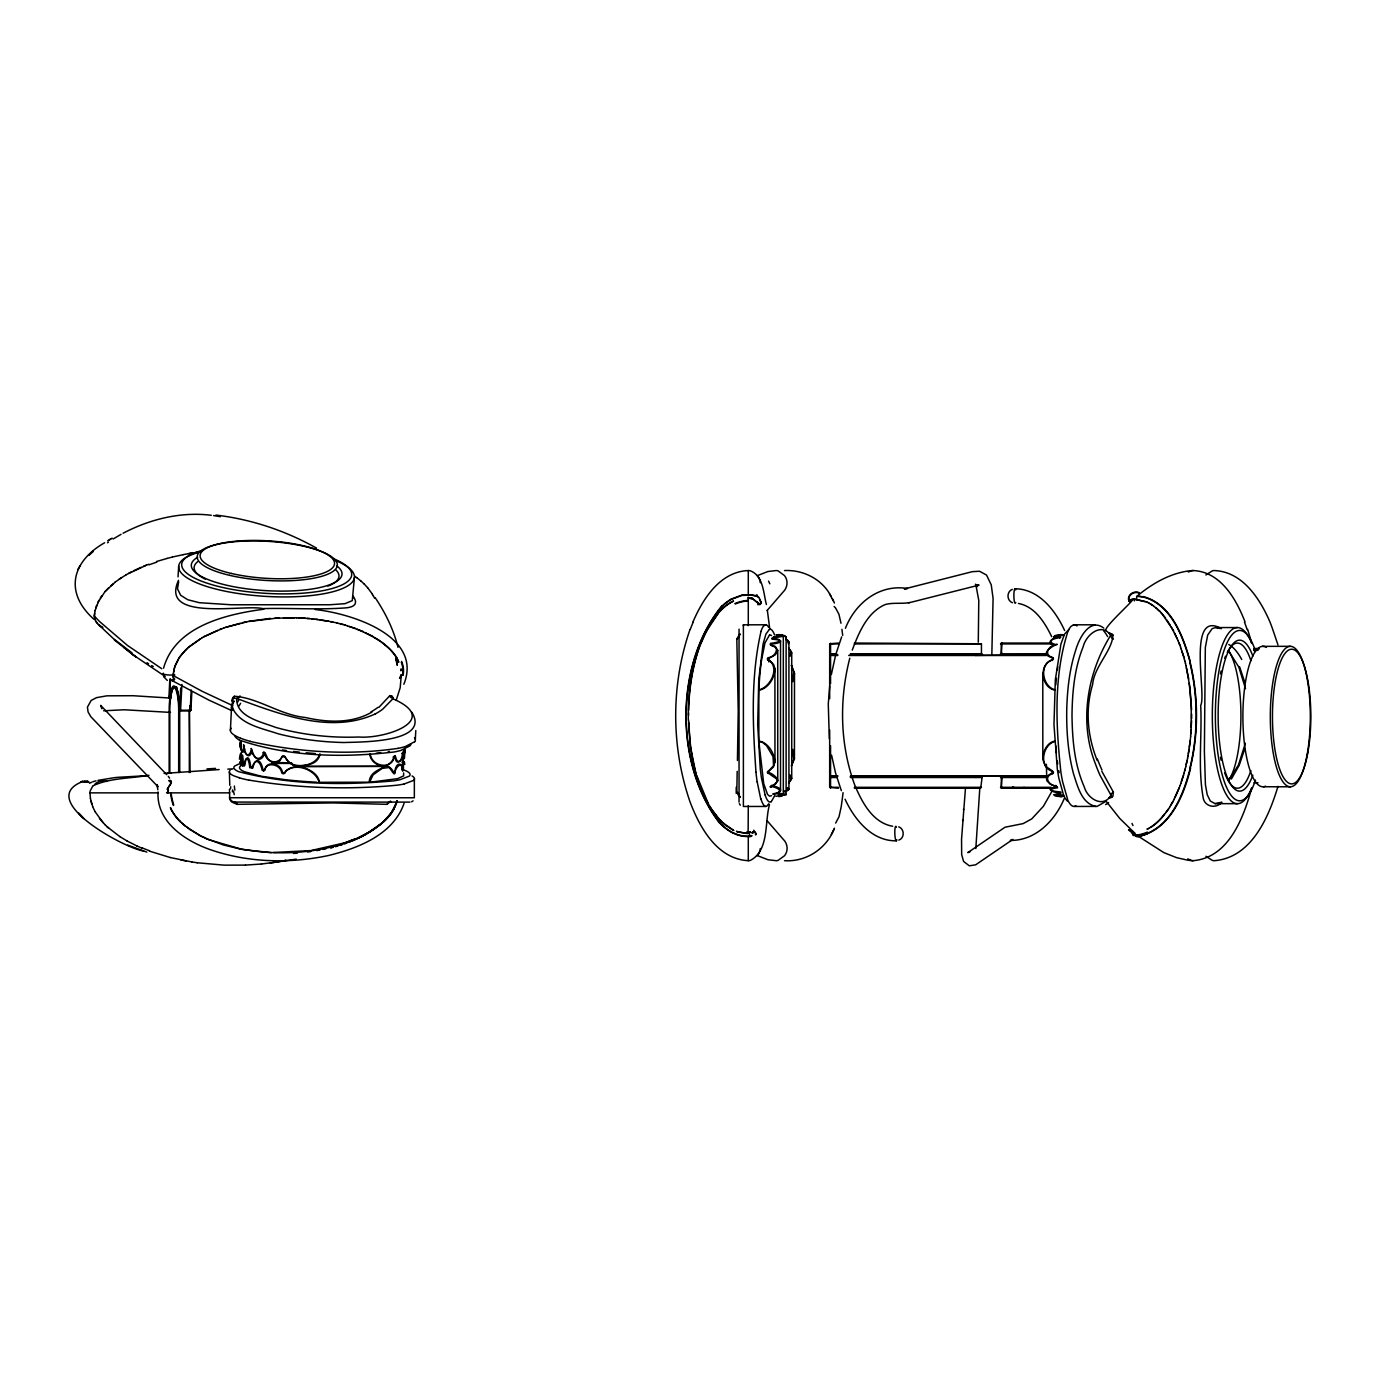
<?xml version="1.0" encoding="UTF-8"?>
<svg xmlns="http://www.w3.org/2000/svg" width="1380" height="1380" viewBox="0 0 1380 1380"><rect width="100%" height="100%" fill="white"/><g stroke="black" fill="none" stroke-linecap="round" stroke-linejoin="round"><path stroke-width="1.5" d="M189.319 772.507L189.319 710.993A23.788 4.916 -90 0 0 189.319 710.114L189.405 710.234M414.362 778.751L414.345 797.761L230.098 797.726M758.845 741.025L758.845 690.19M767.384 658.795A2.312 1.346 -3.8 0 0 768.073 659.899L768.66 660.572A14.197 8.591 -7.4 0 1 770.437 661.486L773.593 664.453L774.905 668.558L774.956 762.019L773.456 766.987L768.712 771.092L773.559 765.59L773.007 756.62L766.573 745.666L762.761 742.509L758.948 741.405M771.972 639.182A15.042 2.674 -1.3 0 1 780.528 641.545A15.042 2.674 -1.3 0 1 770.575 644.15C770.437 645.495 776.336 646.53 777.734 650.342L777.734 780.873L775.284 784.34L770.195 786.79M780.528 640.458L780.528 790.757M777.182 635.766L783.323 636.197L783.323 795.035M786.117 636.629L786.117 794.639L778.493 795.398M788.912 641.786L788.929 789.481M788.705 648.41L791.723 652.602L791.723 778.665L788.549 782.926M830.553 643.252L830.553 683.669M854.358 643.925L981.439 643.77L981.456 653.741L982.526 654.603M765.745 624.795L743.389 624.812L743.389 803.764L743.389 806.472L765.779 806.455M791.395 665.281L794.5 673.198L794.432 758.862L791.465 765.883M1001.984 777.509L1002.035 776.63L1001.294 788.187L1051.353 788.187M1057.097 786.79L1050.163 784.099L1046.782 780.683L1046.402 764.279M169.826 679.133L168.912 697.797L170.292 699.16L170.637 697.59M173.846 679.961L173.173 675.545L202.136 691.294L231.874 705.232A4.347 0.966 2.6 0 1 232.461 705.87L232.513 710.372M180.711 687.913L179.607 710.269L190.906 710.2L191.837 691.622M403.771 754.429C401.977 750.703 406.082 746.218 404.788 752.445M170.292 699.16L169.602 697.4A24.616 5.089 -90 0 1 169.809 695.934A24.736 5.123 -90 0 1 175.122 686.636L177.123 687.464M737.42 760.484L738.231 711.356L736.817 638.94L739.042 635.18M403.771 755.119L403.529 759.259L402.615 753.066M688.534 715.289L688.551 712.908M1046.385 779.096L1047.955 775.595L1052.112 772.921M1191.181 727.364L1191.251 705.318L1189.232 683.376M1191.63 718.549L1191.647 714.133M241.052 748.064L241.293 742.406M1051.353 643.045L1001.207 643.063L1001.294 654.603L1002.035 643.045M1014.059 787.325L1013.006 787.325M404.788 753.17L404.426 758.396M740.163 797.036A5.882 2.639 17.9 0 1 738.904 796.157L736.817 792.293L737.179 771.351M774.956 762.019C774.318 753.118 768.315 742.63 758.948 741.025M1042.78 758.172C1043.177 751.1 1047.248 742.319 1054.958 741.043M1191.595 720.757L1190.75 733.953M688.603 710.528C689.275 684.066 693.95 657.277 705.077 633.161M777.734 780.873C777.44 774.301 759.017 767.694 775.215 777.872C781.287 781.615 770.54 787.083 771.437 785.375M1057.477 636.128L1064.239 634.973L1058.063 635.404M173.311 675.458L173.155 676.424M170.499 678.926L169.567 697.676L170.482 698.746A23.857 4.934 -90 0 1 174.018 687.102M241.138 742.319C239.482 738.852 239.844 750.651 240.793 745.821M982.267 776.319L980.663 788.187L854.358 788.187M1001.294 788.135L1001.363 776.63L1001.19 777.509M251.471 767.194C250.798 769.091 249.935 766.055 251.885 767.194M829.673 698.711L829.691 643.77L838.488 643.045M978.282 642.2L978.782 600.438L975.781 584.361L976.988 586.724L975.453 584.43L977.644 586.155L975.867 585.016L979.076 585.086L911.818 602.077C903.141 604.423 893.912 602.129 885.218 604.561C867.14 612.323 858.722 632.885 852.254 650.118M771.472 645.702C779.717 644.719 776.923 656.518 768.66 657.605M180.642 710.338L179.728 710.2L180.538 710.907L181.936 684.411M191.251 689.966L190.164 710.873L190.888 710.286M415.328 739.525L415.794 730.538M761.018 603.198L759.863 604.682L760.604 602.853M758.845 689.81L758.966 687.775M173.19 675.044L173.345 673.009M173.345 674.993L174.053 668.99M178.675 581.739L177.485 588.846L180.677 595.28L187.784 599.731L199.341 602.698L231.167 604.768L330.01 604.75L345 603.664L352.262 600.645L354.436 577.513M178.037 576.892L178.693 566.18M231.461 708.061L232.703 701.075M991.841 654.413L993.083 598.437L991.254 584.879L986.528 575.063L979.541 571.251L972.348 571.665L904.349 588.95L907.523 588.518C879.474 583.843 855.376 602.888 845.423 628.28M1191.233 729.572L1190.578 736.144M965.517 787.635L961.549 839.213L961.67 854.548L963.585 861.448L969.295 865.812L975.626 864.829L1012.851 839.437L1010.384 840.437C1035.673 840.662 1055.01 820.617 1064.256 798.554M230.408 730.451L231.599 705.456C237.757 724.276 261.752 728.157 278.38 733.85C299.822 739.318 321.92 742.061 344.017 742.526C358.852 741.871 431.319 743.164 411.757 712.149M791.706 652.843L790.05 656.311M829.708 685.894L828.276 704.093L829.328 738.818M962.654 820.755L962.74 819.668M963.516 809.991L963.585 809.111M794.432 758.862L792.81 749.357M320.126 754.136C316.158 770.385 295.475 762.278 286.178 770.678A14.197 10.712 81 0 0 285.022 772.524L284.556 773.042A2.312 1.708 85.4 0 1 283.193 773.766M319.729 754.118C316.399 764.52 301.772 767.763 292.37 764.21M94.323 615.998L95.048 610.495M94.823 619.172L94.444 617.895A8.401 8.177 -4.3 0 1 94.375 616.067L94.633 613.272M1190.75 736.178L1189.336 747.098M979.852 787.532L975.815 848.545M230.495 788.843L230.753 786.704M403.012 769.988L402.874 770.799M770.178 644.598L770.92 645.081M402.305 752.997C402.96 759.224 396.716 767.746 394.939 757.137M1190.319 740.56L1188.318 753.653M769.505 804.557C764.503 822.187 769.385 850.598 750.237 860.465A8.435 8.297 0 0 1 748.288 860.689C717.255 859.033 699.798 827.724 690.017 801.815C670.956 746.597 670.904 684.618 690.034 629.401M403.202 752.204C404.237 758.465 397.561 766.866 395.594 756.689M981.404 653.792L981.439 654.827M761.38 660.917L764.951 642.942L769.505 635.059M402.667 770.92L402.977 769.85M841.317 805.989L842.801 795.053A160.615 136.672 -90 0 0 843.059 792.62M1189.198 749.323L1187.938 755.843M841.196 806.8L839.023 816.719L835.642 823.084M173.604 671.974L174.967 665.988M1187.524 758.017L1188.111 755.878M240.793 761.484L239.827 762.45L240.655 761.536M831.346 674.527L835.814 654.327L841.679 636.818M1187.697 758.051L1186.162 764.503M1187.266 760.225L1185.662 766.659M1245.381 743.216L1238.447 765.02L1228.787 780.321M390.471 801.09L390.73 802.108A4.347 4.312 84.5 0 0 386.969 804.333L333.218 802.918L237.032 804.333L231.892 802.108A5.882 3.623 69.6 0 1 230.615 800.711A4.795 3.398 70.1 0 1 229.477 796.846M1052.561 773.645C1042.28 777.026 1050.042 785.979 1055.993 786.169M163.565 668.179C175.122 626.141 226.303 614.186 263.89 609.201M1185.834 766.711L1184.592 770.903M244.277 745.942L243.432 744.976M849.787 658.208C839.092 699.746 839.868 744.941 854.858 785.341C862.017 802.263 872.729 822.808 892.653 826.258M1190.595 768.263C1183.902 795.518 1169.964 829.363 1139.587 836.142A13.127 2.812 -36.2 0 1 1138.724 836.366L1136.154 836.194L1134.119 833.503M95.099 610.564L98.843 600.404M1185.299 768.832L1184.005 773.024M1251.695 788.066C1243.553 817.702 1228.821 857.67 1193.183 860.689A1104.448 259.319 -90 0 1 1187.663 860.171L1176.657 857.687L1163.84 852.616L1138.948 836.677L1147.436 833.761M393.076 757.137L393.076 757.137A1.966 1.346 -80.7 0 1 394.87 756.982M1244.846 748.598L1239.171 765.365L1231.409 779.01M792.81 679.305L793.621 671.56L791.43 665.471M397.026 800.9C391.437 819.944 372.531 830.984 355.816 838.954M397.302 801.004L391.437 813.079L380.673 824.395M1184.178 773.076L1181.435 781.391M394.042 756.895L394.042 756.895A2.312 0.914 -84.7 0 1 394.818 755.809M1277.984 786.324C1268.703 817.34 1251.401 857.67 1214.383 860.689A8.435 8.28 -10.4 0 1 1212.451 860.465L1205.896 856.273M174.449 667.989L174.743 667.023M1183.574 775.181L1180.728 783.461M761.001 631.488C750.496 677.459 752.738 725.483 755.981 772.196M95.772 607.925L96.635 605.354M1057.08 644.512C1050.215 644.029 1041.952 654.413 1052.767 657.691A2.07 1.173 -6.4 0 1 1053.423 658.277M404.323 758.414L403.374 752.307M404.047 803.436C393.059 834.797 358.041 848.269 328.423 855.531C290.248 863.587 249.694 862.776 212.503 850.408C186.783 841.938 156.216 822.704 158.045 791.93M1179.986 785.513L1180.883 783.53M281.693 772.49C280.071 763.709 265.65 761.881 264.977 769.695C266.702 760.277 280.623 763.037 282.452 772.093M699.953 645.167C691.19 669.059 687.93 694.709 688.327 720.05M774.853 795.363L771.317 801.659M175.088 666.005L178.934 658.295M1180.141 785.6L1173.862 799.538M263.528 770.937A1.898 1.018 88.6 0 0 264.477 770.23L264.96 769.85M700.609 644.132L708.958 625.899L718.997 612.427M792.879 681.72L794.5 673.198M243.225 765.245L243.794 764.003L242.828 764.227M1179.365 787.652L1174.984 797.692M175.467 664.988L178.382 659.174M167.204 789.205L169.619 785.462M693.019 621.845C702.972 598.592 720.257 571.665 748.288 570.561A8.401 8.263 0 0 1 750.237 570.785C763.416 575.736 763.33 592.934 766.4 604.543M167.411 789.153L169.447 785.686M396.267 700.039L400.183 687.758L401.356 674.561A9.28 6.986 17.2 0 1 400.217 676.838L399.562 677.908M784.53 860.689C806.282 862.138 826.793 848.459 834.452 828.173M1052.767 773.559L1052.353 772.886A1.966 1.604 11.8 0 0 1052.078 770.696L1052.353 771.368A2.312 1.328 5.9 0 1 1053.44 772.438M395.008 806.024L393.887 808.352A49.887 48.197 -50.3 0 1 383.606 821.445C370.288 834.107 352.78 841.334 335.357 846.389M404.737 749.771L403.961 749.944M92.65 786.307L90.183 790.913A8.401 8.401 0 0 0 89.959 792.862L90.459 798.537M190.181 710.959L180.332 710.976L179.038 709.458A24.771 5.123 90 0 0 175.122 686.636M97.687 602.87L105.053 591.537L114.954 582.36M394.145 808.473L395.508 804.833A31.878 30.791 -50.3 0 0 396.733 801.245M834.02 829.156L831.295 834.434M705.836 632.195L718.031 613.531M1051.353 792.327L1043.401 806.3L1031.792 818.858L1023.184 823.601L1005.002 827.224L967.811 852.616L970.295 851.598M170.413 782.115C171.741 785.065 172.172 779.217 169.05 780.459M1174.001 799.658L1170.723 805.23M104.638 542.754C71.967 561.263 63.739 592.486 94.082 619.396M1173 801.573L1169.602 807.093M282.969 755.826A2.07 1.501 82.3 0 0 282.176 756.464C278.519 765.348 265.702 762.398 264.908 753.256A1.898 1.018 85.7 0 0 263.994 752.186M169.602 781.063C173.725 780.528 168.947 786.221 169.93 784.996M77.815 569.578L79.867 566.076M1057.011 787.066L1055.769 785.393M790.067 654.586L790.809 651.101L788.584 647.979M387.142 804.316L389.281 802.108M768.781 803.747L766.987 806.006A166.428 16.802 -89.9 0 1 760.76 798.485M981.56 776.25L981.439 777.457M1097.221 760.484C1087.526 736.523 1084.991 709.423 1092.632 684.514C1094.064 666.713 1112.159 650.877 1112.97 635.18M1169.723 807.214L1165.962 812.458M251.281 748.547L251.678 749.685L251.177 748.529M171.068 783.443L169.878 784.806M100.257 598.127L101.758 595.884M178.814 658.243L184.058 651.74M782.426 635.438L773.059 637.267L774.128 636.974M378.862 707.388L389.936 695.572L391.903 696.279M791.465 765.71L793.638 759.466L792.793 751.876M1168.55 809.025L1164.651 814.166A53.251 52.44 -90 0 1 1150.661 827.448L1149.523 827.759M179.4 657.38L180.608 655.69M783.305 636.301L774.473 637.767M178.538 580.29C159.2 622.242 244.26 604.026 262.735 608.615C290.818 607.856 319.022 610.029 347.036 607.769C350.33 607.269 355.747 606.234 355.574 601.87C355.73 599.783 351.538 592.883 353.159 597.799M1105.742 630.47C1104.897 624.916 1145.641 590.726 1128.84 600.835M403.857 684.256C423.47 635.456 350.037 613.238 315.192 609.529M767.108 610.512L783.064 592.055A12.11 11.454 -57.8 0 0 784.427 575.529L777.941 570.785A8.401 7.97 -54.8 0 0 776.077 570.561L767.901 571.527L757.827 575.443M403.374 752.997L402.011 753.549M181.229 654.862L187.973 647.893M1052.767 657.691C1037.674 654.517 1053.164 645.65 1057.08 644.27M285.746 771.334C295.613 762.105 315.589 769.678 319.056 782.046M394.732 773.576C394.87 767.504 402.926 759.552 402.529 770.178M414.587 741.75L405.065 746.684M105.104 591.606L108.848 587.656M265.46 753.532L268.065 759.259L272.171 762.467L291.646 762.83M93.029 785.789C109.831 777.837 130.548 778.562 148.971 775.284M399.613 678.322L400.511 677.149A9.677 7.314 15.7 0 0 401.477 674.596M410.136 745.769L400.942 750.409A107.036 13.938 1.6 0 1 394.387 751.945C342.999 757.948 288.696 756.947 239.413 740.094M718.79 612.289L719.998 611.34A50.198 49.421 -89.5 0 1 730.227 602.87L733.487 601.163M1205.896 574.977L1212.451 570.785A8.401 8.263 10.4 0 1 1214.383 570.561C1242.466 571.7 1259.837 598.575 1269.91 621.845A173.449 171.017 -74.6 0 1 1272.74 629.47L1277.984 644.909M1105.225 801.763L1097.1 806.403L1074.278 806.455M184.73 650.843L187.076 648.531M1113.367 639.13A4.347 3.985 30.5 0 1 1110.883 635.593C1101.844 621.811 1085.974 634.627 1083.179 646.754C1074.399 668.524 1072.26 692.346 1072.001 715.634C1072.346 739.801 1074.451 764.744 1084.352 787.1C1087.492 798.572 1102.896 808.387 1110.883 795.656A4.347 3.985 -30.8 0 1 1113.367 792.103L1101.861 771.351M721.55 606.251C674.768 663.556 674.078 764.365 719.428 822.877M721.757 606.51C675.113 663.694 674.441 764.244 719.653 822.618M283.642 755.809A2.312 1.691 82.9 0 1 284.987 756.861L288.368 761.743L292.802 764.917M187.887 647.789L200.204 638.923M1129.289 600.817L1129.254 600.852A7.262 7.141 -90 0 0 1129.772 601.904M110.831 585.81L112.867 584.051M188.715 647.048L202.067 637.819M775.905 796.295L784.582 795.07M380.224 824.757L370.082 831.778L357.179 838.367M1129.409 600.714L1133.791 599.231M788.705 783.167L790.809 780.131L789.981 776.543M771.558 795.639L769.557 796.208L767.522 794.397L763.727 783.633L758.845 741.405M114.885 582.291L121.543 577.668M234.082 698.159L237.429 698.677M173.397 687.809L174.329 686.895M1221.956 802.211C1215.763 809.387 1203.912 806.627 1203.032 796.898C1197.788 766.728 1202.187 735.747 1200.686 705.335C1206.862 695.002 1186.334 608.701 1221.455 628.659M402.029 770.04C402.27 759.897 394.456 764.123 395.077 772.662M975.85 655.379L1046.523 654.603M1012.282 589.346C1006.486 591.623 1006.606 600.628 1012.454 602.75M234.496 696.279C257.784 697.728 280.64 715.133 305.049 717.445C327.077 722.482 351.779 723.827 371.996 712.028M119.215 579.117L126.236 574.77M411.585 801.815L413.069 800.849M773.024 793.966L774.404 793.466L773.111 794.156M113.143 539.011L121.043 534.336M1059.737 638.147L1060.634 637.025M109.175 539.942L112.142 538.148M107.657 540.839L110.728 538.994M740.405 634.352L739.042 635.559A4.347 4.088 2.5 0 1 736.817 639.13M1060.616 637.215L1059.719 637.819M282.503 772.369L281.831 772.714A2.07 1.501 85.6 0 0 282.521 773.576M126.184 574.701L146.315 565.231M202.032 637.681L217.781 630.315M1188.335 572.01L1191.285 570.785A8.401 8.039 -51.4 0 1 1193.183 570.561C1220.593 571.682 1236.204 599.075 1245.002 621.845M1149.057 828.241L1146.953 829.104M128.582 573.338L131.031 572.027M203.912 636.629L221.783 628.797M364.355 835.383L383.864 821.721A50.18 48.507 -50.3 0 0 394.266 808.525M731.227 599.093L741.871 595.091L751.496 594.711M123.079 533.249C149.954 519.156 180.935 511.48 211.295 515.292M89.493 783.236L91.736 782.201M1148.54 828.518L1147.487 829.052M375.05 714.029C330.924 734.057 280.985 714.633 238.619 699.16M363.285 835.935L352.435 840.903M733.349 600.973L730.106 602.75A50.56 49.904 80.9 0 0 719.705 611.116M133.515 570.768L141.174 567.335M769.471 629.245L765.917 634.11L763.071 644.098L758.741 679.857L757.689 724.707L760.277 768.988A107.036 11.057 -90 0 0 761.484 778.113L765.072 794.828M753.17 832.295L752.169 832.744M231.805 769.264L232.944 768.729M394.904 756.93L395.232 755.878M752.876 832.192L751.91 832.606M1221.266 802.28L1215.107 803.643L1210.277 800.986L1207.207 794.673L1205.413 784.634L1204.378 751.203L1205.327 647.531L1207.69 635.042L1212.158 628.625L1215.573 627.572L1237.394 627.555M1060.599 794.207L1059.564 793.69L1060.651 794.035M1147.608 833.296C1172.983 822.118 1183.678 793.052 1190.233 768.177A222.163 218.954 90 0 0 1190.078 662.003C1182.85 635.438 1168.998 599.075 1137.189 596.022C1151.748 584.016 1168.756 573.942 1187.663 571.079A1104.448 259.319 -90 0 1 1193.183 570.561M768.108 771.368L768.108 771.368A2.312 1.346 3.8 0 0 767.384 772.438M355.678 838.712L343.189 843.352M354.315 839.282L348.795 841.42M768.712 770.644L768.781 770.609A1.966 1.604 7.3 0 0 768.867 772.8M143.675 566.197L148.885 564.248M1053.44 658.795A2.312 1.346 -5.9 0 1 1052.388 659.899C1038.502 664.246 1042.487 686.619 1054.941 689.793M1059.719 793.414L1053.578 794.794L1063.29 795.415M348.554 842.421L350.503 841.679M1257.663 649.342L1259.336 648.704M1069.155 629.245L1064.549 634.11L1060.909 644.098L1055.321 679.857L1053.975 724.707L1057.304 768.988A107.036 14.248 -90 0 0 1058.84 778.113L1063.48 794.828M219.8 629.366L223.784 628.09M1073.433 624.881L1071.001 626.417A159.735 21.58 -89.8 0 0 1067.844 631.626C1053.458 676.718 1055.89 725.725 1060.909 772.196A111.47 15.025 89.7 0 0 1062.583 781.598L1067.499 798.986M769.057 658.312L775.422 654.707L777.734 650.342M344.655 843.818L346.604 843.128M92.874 781.753L95.979 780.821M347.536 842.18L310.828 850.58L273.481 852.495M223.784 627.934L240.224 623.329M225.785 627.245L249.004 621.293L270.618 618.378M240.172 763.416L234.635 766.038A162.116 16.387 1.2 0 0 238.723 771.679C288.903 784.892 342.188 785.462 393.662 780.873A107.036 10.816 1.2 0 0 400.217 779.666L409.394 776.077A162.064 16.387 1.2 0 0 403.547 769.85M340.049 845.319L342.344 844.595M370.22 754.256C372.359 767.573 392.369 769.005 393.869 757.482C389.885 769.574 370.099 767.384 369.167 782.201L319.436 782.305M898.846 840.11C904.763 838.126 904.538 828.863 898.742 826.844M156.544 561.505L167.049 558.469M341.912 844.043C309.793 853.944 275.362 855.117 242.38 849.218M335.409 846.699L337.721 846.026M1108.899 797.882L1111.487 796.105L1100.084 775.422A248.089 58.253 90 0 1 1095.22 763.33C1078.608 720.981 1087.802 671.577 1111.21 634.472A2.501 0.949 15.8 0 0 1108.934 633.11A4.795 2.864 7.4 0 1 1111.849 634.127M330.7 847.63L333.029 847.027M330.734 847.941L333.063 847.337M166.997 558.4L172.362 557.106M759.811 604.337L756.999 601.904M770.816 786.203L771.334 787.221L770.282 786.945M172.31 557.037L183.109 554.708M404.15 783.995L413.621 780.407A166.428 16.405 1.3 0 0 412.068 775.94M242.431 622.656L246.813 621.725M322.954 849.425L326.008 848.752M97.963 780.373L113.539 777.803A159.079 149.402 -35.3 0 1 117.542 777.337L146.47 775.698M282.641 861.017L286.126 860.327L277.363 861.931M398.216 748.34C349.157 755.516 298.494 752.393 250.211 741.405M389.367 751.427L388.177 751.652M183.057 554.639L193.976 552.759M316.796 850.598L319.884 850.028M248.969 621.466L279.26 617.826M188.474 553.604L199.445 551.931M277.432 861.931L261.424 864.018M1103.793 628.107C1089.665 617.222 1079.074 638.526 1075.813 649.808C1069.569 668.852 1067.344 688.982 1066.757 708.958C1066.343 730.779 1067.982 752.842 1073.571 774.008C1077.608 786.1 1081.541 803.643 1096.082 806.472M270.29 862.966L296.252 859.154M307.55 852.029L310.638 851.598M908.523 602.767L909.506 602.646M1138.241 836.815L1136.102 836.504M380.725 752.773L376.05 753.29M103.655 710.786L124.321 709.769L170.499 712.408M850.235 776.63L975.712 775.767L1046.523 776.63M1059.978 794.311C1044.539 795.777 1067.792 797.83 1063.118 795.484M87.682 780.839L80.747 781.77L83.041 781.373C34.379 799.71 125.701 848.89 143.572 850.96M166.997 773.421L170.982 773.059M164.099 773.421L219.127 769.557M261.493 864.018L245.45 865.105M850.235 654.603L975.712 653.741L977.558 654.603M1054.993 741.422C1042.504 744.562 1038.467 766.935 1052.353 771.368M293.474 853.444L297.407 853.133M241.207 742.543L240.293 742.043M757.706 604.63L759.311 604.44L757.309 602.577M274.879 618.24L296.528 617.723M1063.583 634.99L1063.118 635.852M227.769 769.109L231.115 768.953M173.932 687.085L175.812 687.085M759.104 689.81C770.092 687.257 779.51 669.248 769.816 660.779M759.104 690.19C768.574 688.396 774.749 677.701 774.905 668.558M189.802 709.493L190.923 710.131M245.502 865.105L224.233 865.157L197.185 862.759M295.061 766.245L383.899 766.469C388.108 763.209 395.474 772.99 392.679 772.438A1.966 1.328 -84.2 0 0 394.49 772.283M283.521 617.861L294.302 617.843M274.413 762.881L279.674 760.932L282.227 756.499M284.97 756.895C287.747 762.795 294.078 766.469 300.512 766.659L386.659 766.193M1262.303 646.357L1290.231 646.323M1074.244 624.795L1095.168 624.812M854.358 643.045L981.439 643.77M829.742 643.925L838.488 643.925M1000.517 643.925L1051.146 643.925M1253.92 648.497L1259.129 648.497M1253.989 650.308L1258.043 650.308M836.504 653.741L829.691 653.809L837.712 654.603M850.391 653.741L975.436 653.741M976.195 653.741L981.663 653.741M1000.517 653.809L1045.591 653.741M829.742 655.483L837.815 655.483M848.7 655.483L1046.368 655.483M829.742 775.767L837.815 775.767M850.511 775.767L1046.368 775.767M837.712 776.63L829.673 777.509L836.504 777.509M850.391 777.509L975.436 777.509M976.195 777.509L981.68 777.509M1000.517 777.509L1045.591 777.509M1253.92 782.753L1257.991 782.753M838.488 788.187L829.673 787.325L838.488 787.325M854.358 787.325L981.456 787.325M1000.517 787.325L1051.146 787.325M90.011 792.862L158.217 792.862M166.549 792.862L229.805 792.862M230.167 798.227A2.501 1.208 67.6 0 0 231.547 800.849L233.703 802.073L409.981 802.108M1137.155 596.367L1142.174 596.729M271.808 763.416L291.094 763.433M1263.528 786.755L1290.421 786.79M1215.107 803.643L1237.394 803.678M748.133 833.348L748.288 805.592M777.613 634.973L775.991 634.973L782.443 635.335M383.709 766.469C377.982 766.193 370.082 761.036 369.875 754.101M747.374 833.572L736.678 831.433M1134.205 599.006L1147.228 602.284M1215.953 627.555L1220.403 628.573M86.285 781.856L83.645 781.787L88.838 781.96M296.441 617.895L305.135 618.154M784.53 570.561C803.574 569.63 822.67 579.479 831.295 596.798M298.598 617.964L309.43 618.499M1024.788 788.187L1024.012 787.325M271.222 852.668L242.414 849.476L210.209 840.11M896.345 840.817C871.832 841.248 854.479 819.479 845.043 799.21M1055.113 690.19C1040.727 687.533 1038.657 663.711 1052.371 659.864M1015.024 588.76C1038.95 588.898 1055.527 610.65 1064.635 630.539M173.535 680.133L173.432 680.099A7.262 7.003 -50 0 0 174.76 679.115M170.447 698.073L132.877 695.71L106.881 695.831L96.496 697.659L91.166 700.436L87.44 707.112L88.096 711.994L90.838 716.72L158.045 786.79L156.906 784.565L157.872 789.791M977.558 776.63L975.712 777.509L973.659 776.63M307.188 618.499L313.726 618.93M973.659 654.603L975.712 655.483M311.483 618.878L317.987 619.448M86.147 781.736L84.163 781.529L88.527 782.081M285.746 779.769L261.044 776.198L244.26 771.662A156.285 15.801 1.2 0 1 240.293 766.211M315.744 619.361L328.613 621.138M215.918 515.068C251.246 519.242 285.626 530.714 316.589 548.153M233.703 802.073L234.134 802.108A4.347 3.674 -88.4 0 1 237.326 804.333M213.572 515.585L220.352 516.672M282.365 749.927L286.471 750.53M320.005 619.913L332.839 621.983M191.751 861.948L197.237 862.759M170.223 857.532L191.803 861.948M241.276 849.269L223.284 844.922L208.087 839.23M249.245 780.149C298.046 788.239 348.088 789.947 397.302 785.168A111.47 10.988 1.5 0 0 404.237 783.995M180.987 859.982L186.386 861.017M330.613 621.725L337.048 622.915M1143.106 596.539C1171.603 604.112 1183.333 636.508 1190.336 661.934M1018.44 603.457C1034.983 606.545 1044.867 622.673 1051.681 636.68M300.512 766.659C308.292 768.695 318.055 773.231 319.436 782.046M169.067 780.925L170.137 781.753M784.461 793.949L786.134 794.673M336.91 623.087L339.135 623.415M338.997 623.587L343.258 624.502M170.275 857.532L149.42 851.115M341.067 624.105L345.311 625.071M751.634 594.745L756.568 595.901M739.145 832.226L747.029 833.348A7.262 1.242 88 0 1 747.098 831.536M751.962 595.211L756.723 596.402M751.548 595.091L741.923 595.418L731.366 599.403A48.921 48.197 -89.3 0 0 721.895 606.665M345.155 625.244L347.346 625.675M738.49 832.278L736.42 831.329M239.482 777.803L234.29 776.009A166.67 16.474 1.2 0 1 230.132 770.333M347.208 625.847L355.419 628.366M349.226 626.468L363.302 631.54M1052.009 770.627L1045.574 766.331L1042.832 759.587L1042.78 673.25M146.832 852.116L127.684 845.095M1145.262 601.421L1134.256 599.231A7.262 1.242 89.2 0 0 1134.395 600.904M1128.874 829.622L1132.359 832.589M357.248 629.263L372.773 636.249M240.448 738.248L235.29 735.816M209.139 839.92L203.895 837.35M141.899 848.131L136.792 845.906M207.035 839.005L202.86 836.849M230.615 710.096L208.621 699.971L170.447 679.719M1146.28 601.645L1149.143 603.267M733.867 830.501L727.312 826.344M365.062 632.558L379.914 640.7M136.844 845.906L126.857 840.869M732.797 832.606L736.316 834.141A31.878 31.447 -88.3 0 0 748.253 836.194A7.072 6.934 -61.8 0 0 749.564 836.021A7.262 1.242 88 0 0 749.375 832.606M751.945 597.954L757.137 602.387M201.842 836.349L202.843 837.091M201.825 836.591L191.924 830.743M757.844 855.807L767.918 859.723L776.077 860.689A8.435 7.987 54.8 0 0 777.941 860.465L784.495 855.773A12.092 11.454 57.6 0 0 783.098 839.161L767.125 820.738M733.073 830.122L721.43 821.687M200.79 836.073L186.352 826.81M751.997 598.247L756.947 602.215M265.029 753.083L263.132 752.859M1148.229 602.577L1152.662 605.458M126.925 840.869L119.732 836.556M740.422 796.898L739.059 795.725A4.347 4.088 -2.3 0 0 736.817 792.103M151.679 665.574L153.266 666.523M1150.127 603.612L1154.387 606.476M374.411 637.439L384.934 644.495M165.255 676.545L132.152 654.224M146.987 662.745L148.54 663.694M161.805 668.748L127.426 645.409L99.619 621.587A1104.448 253.696 2.9 0 1 94.375 616.067M1187.766 858.878L1191.285 860.465A8.435 8.056 51.3 0 0 1193.183 860.689M167.325 680.443L163.582 676.631M119.784 836.556L106.829 826.534M190.94 830.346L181.97 823.136M132.049 652.913L113.074 638.336L98.394 624.485M354.695 576.15L356.782 577.685M726.673 826.172L723.983 824.015M381.415 642.028L384.727 644.598M356.73 577.616L360.663 580.79M1154.318 606.665L1156.785 608.442M123.941 647.6L136.241 657.191L114.316 639.941M169.671 698.401L168.912 697.642M185.179 826.137L179.9 821.152M1155.923 607.942L1159.959 611.443M1134.688 833.089L1119.715 818.409L1105.742 800.762M360.611 580.721L364.234 584.068M723.741 823.498L721.033 821.29M108.882 828.345L104.88 824.619M1157.51 609.322L1160.718 612.22M180.866 822.359L179.849 821.341A50.56 48.559 -55.4 0 1 172.052 810.974L170.43 807.662L171.931 811.043M834.124 606.441L835.418 607.873M721.223 821.152L719.428 819.634M720.826 820.738L717.134 817.046M364.182 583.999L367.615 587.69M98.446 624.553L97.031 623.001M166.721 774.68L100.671 705.387L101.861 708.734M99.446 818.426L104.932 824.619M84.008 818.737L78.746 813.182L83.231 817.943M789.947 774.836L791.723 778.423M1160.615 612.375L1162.202 613.841M719.239 819.082L711.873 810.025M1161.356 613.186L1165.617 618.05M403.615 772.955L403.615 775.888L397.63 778.648L369.53 782.305L373.031 774.939L382.174 768.35L389.419 767.522L392.645 772.3M103.052 822.653L94.944 811.526M168.274 776.284L169.585 778.148M189.992 772.507L189.44 710.303L190.337 709.458A24.771 5.123 -90 0 0 190.233 705.663M1162.805 614.825L1173.656 630.936M716.979 816.477L709.372 806.041M367.563 587.621L372.082 593.728M97.1 623.07L96.238 621.949M835.659 608.166L838.902 614.169L841.007 623.243M242.949 765.193L242.794 764.486M1166.773 619.931L1170.326 625.347M1132.738 831.416L1134.067 833.417L1133.428 832.451M1132.842 831.502L1133.653 832.795M1135.326 835.573L1134.015 833.399M96.307 622.018L95.548 620.845M739.335 803.712L740.318 805.196M1128.581 829.76L1132.1 832.761A9.677 6.796 -62.4 0 0 1134.619 833.382M243.622 744.976L244.467 745.959M759.518 598.782L760.863 601.835M375.119 597.609C385.382 612.789 393.576 629.487 398.009 647.341M1113.367 792.103L1112.97 796.053A5.882 2.95 -10.8 0 1 1111.901 797.123M759.552 599.058L760.484 601.456M710.821 807.938C694.658 782.684 690.104 751.859 688.637 722.43M264.477 770.23L262.718 769.919A1.846 0.983 87.8 0 0 263.304 770.851M372.031 593.659L373.376 595.901M829.518 593.745L833.537 601.128M1171.43 627.21L1178.278 640.872M768.418 657.691L768.453 657.743A2.07 1.173 -3.6 0 0 767.591 658.277M393.404 698.987C441.807 720.412 384.537 739.163 358.817 737.006C330.803 738.059 302.548 734.988 275.552 727.364C261.7 721.947 235.859 717.031 236.687 698.366A4.347 3.588 -68.8 0 0 239.999 695.882M708.423 803.902L696.779 775.715M397.181 658.657L397.733 659.675M396.923 658.709L398.734 661.762M768.781 658.346L768.815 661.969M95.617 620.914L94.582 618.499M373.325 595.832L374.532 598.144M94.996 811.526L92.615 806.541M832.33 598.696L834.452 603.06M397.733 660.227L398.682 662.297M1174.518 632.989L1177.278 638.94M1239.637 666.937L1244.691 682.031M1178.123 640.958L1179.883 644.96M1178.934 642.994L1180.607 646.961M841.352 790.654L835.573 773.111L831.588 755.205M90.407 798.537L92.667 806.541M1180.452 647.048L1181.315 648.98M1181.159 649.048L1183.885 657.104M1052.06 660.399L1052.078 660.485A1.984 1.587 -11.5 0 0 1052.267 658.433M1181.849 651.067L1184.454 659.157M1247.675 629.401L1251.695 643.166M760.742 798.986L757.154 781.701M695.968 773.835L690.311 746.269L688.586 720.05M91.011 801.28L91.753 803.954M1184.282 659.226L1185.006 661.227M1184.834 661.279L1185.558 663.418M1185.385 663.47L1186.093 665.626M173.742 679.219L173.19 677.045M1185.92 665.678L1188.732 678.977M1186.42 667.886L1189.974 687.723L1191.578 709.717M1245.536 688.706L1238.809 667.075L1228.424 650.532A70.225 20.01 -90 0 1 1240.913 715.634A70.225 20.01 -90 0 1 1228.424 780.718M1059.15 772.679L1058.788 770.627M767.349 610.253L769.781 629.142M841.921 629.315L842.714 635.386M1057.718 763.916L1057.287 760.673M1001.19 653.809L1002.035 654.603L1001.984 653.12M1056.39 752.825L1055.769 745.752M401.08 668.765L401.201 670.301M229.46 789.222L229.701 796.916M1012.334 787.325L1013.179 788.187L1012.748 787.325M1001.19 787.325L1002.035 788.187L1001.984 787.325M229.391 772.007L229.787 785.324M743.389 624.778L743.389 625.916M830.553 745.7L830.553 788.135M829.673 729.968L829.673 787.325M748.288 570.561L748.288 594.297M748.288 597.143L748.288 625.658M748.288 836.504L748.288 860.689M739.042 629.142L739.042 802.108M179.711 772.507L179.711 710.993A23.857 4.934 -90 0 0 177.986 692.588A23.978 4.968 -90 0 0 175.933 687.464M178.675 772.507L178.675 710.993A22.977 4.761 90 0 0 173.915 687.671A22.977 4.761 90 0 0 169.154 710.976L169.154 773.059M169.826 773.059L169.826 710.993A23.84 4.934 90 0 1 172.672 689.068A23.84 4.934 90 0 1 177.986 692.588M101.758 626.9A12.11 11.799 -7.9 0 1 98.929 624.881A12.11 11.799 -7.9 0 0 102.862 627.452M149.075 564.834A173.449 155.474 -19 0 1 156.768 562.16M107.537 542.789A109.469 106.985 77.2 0 1 108.451 542.133M174.846 674.855A7.262 1.242 1.3 0 1 165.962 674.716A7.262 1.242 1.3 0 1 163.444 673.198M95.065 783.943A12.11 12.092 0 0 1 106.933 781.442M149.523 850.77A173.449 167.86 39.3 0 1 141.968 847.803M410.843 744.355A162.064 21.097 1.6 0 1 410.636 745.062M239.516 740.094A162.116 21.114 1.6 0 1 235.066 736.403M237.809 701.954A32.913 4.554 -59.3 0 1 238.895 699.522M239.033 706.008A70.604 13.334 -42.3 0 1 240.638 703.283M378.017 707.319A251.177 57.098 0.4 0 1 370.961 711.925M389.643 695.882A4.347 4.209 35.9 0 0 393.283 698.366L382.743 709.165A248.089 56.994 2.9 0 1 375.084 714.029M231.84 701.126A4.795 3.588 -81 0 1 233.22 697.452M231.823 705.473A157.717 36.139 3.1 0 1 234.445 701.161M232.616 705.577A17.181 1.725 -86.1 0 1 232.892 701.092M232.513 701.109A2.501 1.38 -72.4 0 1 234.082 698.073M414.449 737.627A166.428 22.08 1.6 0 1 414.794 741.767M404.978 746.684A111.47 14.801 1.4 0 1 398.13 748.34M250.436 741.405A159.735 20.993 1.8 0 1 240.62 738.231M235.445 735.816A166.67 22.08 1.6 0 1 231.133 728.226M400.959 670.076A13.127 4.899 51.6 0 1 400.89 670.835M396.284 659.761A19.855 4.433 71.9 0 1 397.337 664.901M282.969 756.982A1.984 1.794 73.6 0 1 285.332 757.189M244.622 748.892A14.576 2.657 -89.5 0 1 240.62 744.062M252.109 750.962A14.559 4.83 89.6 0 1 244.088 746.977M404.288 751.393A14.559 2.743 89.8 0 1 403.719 753.739M264.46 754.084A15.042 7.4 88.1 0 1 252.023 750.341M404.996 750.841A13.783 2.518 89.6 0 1 403.65 754.636M243.57 748.288A13.8 2.45 -89.2 0 1 239.947 743.699M263.546 753.549A14.3 7.245 88.1 0 1 251.436 750.013M263.132 752.859A1.846 0.983 86.7 0 1 263.77 752.169M251.143 750.427A13.783 4.675 89.6 0 1 243.415 746.632M315.347 753.532A83.87 10.919 1.6 0 1 306.101 752.773M299.236 752.083A83.87 10.919 1.6 0 1 293.63 751.445M392.662 697.314A4.795 2.001 83.5 0 1 393.265 698.746M391.937 696.072A5.882 1.846 80.2 0 1 392.645 697.211M233.203 697.4A5.882 3.916 -77.5 0 1 234.393 696.227M173.276 680.306A6.969 6.383 60.5 0 1 172.138 680.668M401.666 661.451A25.599 18.268 48.8 0 1 402.977 675.493M384.83 644.633A53.251 51.301 -49.7 0 1 397.337 658.553M395.663 658.433A19.838 4.52 71.7 0 1 397.13 665.212M384.606 644.753A53.009 51.077 -49.6 0 1 397.078 658.605M401.287 662.141A25.099 17.405 49.9 0 1 402.546 675.251M173.311 679.943A6.693 6.089 61.7 0 1 172.121 680.288M333.649 558.762A85.146 23.736 3.5 0 1 323.403 590.554A85.146 23.736 3.5 0 1 207.259 583.24A85.146 23.736 3.5 0 1 202.136 550.482M336.599 565.714A75.469 21.028 3.5 0 1 265.547 590.623A75.469 21.028 3.5 0 1 197.685 557.244M335.788 560.625A88.061 24.547 3.5 0 1 325.197 593.486A88.061 24.547 3.5 0 1 205.085 585.931A88.061 24.547 3.5 0 1 199.79 552.069M335.944 569.975A72.571 20.217 3.5 0 1 327.871 586.12M205.361 579.221A72.571 20.217 3.5 0 1 197.65 561.695M189.871 705.887A22.925 4.744 90 0 1 189.992 710.993M234.238 794.639A32.913 8.09 64.4 0 1 233.548 791.292M234.859 790.154A70.604 24.495 47.7 0 1 234.359 785.996M167.532 792.896A8.107 6.089 88.1 0 1 168.067 789.722M173.363 805.42A30.636 17.371 80.3 0 1 170.603 793.034M232.409 791.861A28.014 5.279 86.8 0 1 232.599 789.878M248.952 780.166A159.735 15.956 1 0 1 239.257 777.82M206.966 768.919A215.522 12.731 0.2 0 1 215.539 768.384M284.953 772.438A1.966 1.811 78.8 0 1 282.589 772.3M240.482 758.189A15.059 1.604 -88.8 0 1 241.586 752.531M241.31 764.744A14.576 1.035 -89.8 0 1 242.363 755.015A14.576 1.035 -89.8 0 1 243.294 765.797M244.76 765.641A14.559 3.26 89.6 0 1 247.814 757.827A14.559 3.26 89.6 0 1 250.729 767.47M402.546 761.173A14.559 1.173 -88.7 0 1 402.719 764.865M252.799 768.039A15.042 5.675 88.6 0 1 257.957 760.639A15.042 5.675 88.6 0 1 263.011 770.005M402.218 762.847A15.025 1.432 -87.5 0 1 403.685 762.416M402.805 764.52A14.3 1.604 -87.3 0 1 404.771 764.537M402.719 758.672A13.783 1 -88.6 0 1 403.426 769.488M244.036 766.021A13.783 3.14 89.3 0 1 246.934 758.707A13.783 3.14 89.3 0 1 249.78 767.78M240.603 765.452A13.8 0.863 -89.8 0 1 241.5 755.878A13.8 0.863 -89.8 0 1 242.276 766.262M284.642 773.128A13.386 10.212 82.2 0 1 285.798 771.42M239.447 759.173A14.335 1.777 -88.9 0 1 240.845 753.204M252.074 768.401A14.3 5.623 88.1 0 1 257.111 761.553A14.3 5.623 88.1 0 1 262.148 770.333M394.37 773.766A2.312 0.932 -86.6 0 1 393.628 773.093M316.745 782.218A83.87 8.487 1.2 0 1 285.902 779.752M389.867 801.452A5.882 1.553 -73.4 0 1 389.315 802.418M397.043 801.297A32.171 31.136 -49.8 0 1 395.801 804.92M173.759 805.023A30.325 16.56 80.5 0 1 171.137 793.069M167.894 792.948A7.935 5.589 -89.7 0 1 168.446 789.843M179.952 821.1A50.198 48.352 -49 0 1 172.017 810.888M1067.413 801.038A162.064 21.562 -90 0 1 1063.48 794.914M1101.965 770.005A251.177 56.2 87.6 0 1 1097.376 759.034M1108.606 802.574A154.974 39.934 84.4 0 1 1105.587 804.609M1103.603 630.746A157.717 37.07 -89.8 0 1 1107.623 636.577M1075.9 805.765A166.428 22.546 89.9 0 1 1067.482 799.468M1073.433 625.002A166.67 22.58 -90 0 1 1076.918 625.951M1244.467 622.104A173.449 157.286 -84 0 1 1247.123 629.625M1060.823 795.743A14.576 1.949 -1.6 0 1 1057.856 795.122M1055.786 638.095A14.559 1.88 -0.4 0 1 1060.961 635.421M1054.406 645.219A15.042 4.537 -1.7 0 1 1058.546 637.819M1060.892 791.999A15.042 2.691 1.2 0 1 1050.146 789.55A15.042 2.691 1.2 0 1 1057.356 787.048M1061.496 796.605A13.8 1.966 -1.8 0 1 1058.098 795.587M1053.423 772.973A2.07 1.173 6.4 0 1 1052.785 773.559M1060.978 792.948A14.3 2.812 0.9 0 1 1050.991 790.464A14.3 2.812 0.9 0 1 1057.632 787.808M1055.01 644.391A14.3 4.537 -1.7 0 1 1058.926 637.008M1056.494 637.232A13.783 1.898 -0.4 0 1 1061.41 634.541M1055.803 684.773A83.87 11.161 90 0 1 1056.39 678.339M1057.373 669.904A83.87 11.161 90 0 1 1057.805 666.799M1136.654 596.384A7.262 1.242 89.2 0 1 1136.672 599.489M1129.34 600.869A6.693 5.451 -19.8 0 1 1131.272 594.28A6.693 5.451 -19.8 0 1 1139.035 593.072M1111.849 797.105A4.795 2.864 -7.4 0 1 1108.916 798.261M1111.901 634.127A5.882 2.95 10.8 0 1 1113.073 635.093M1128.978 600.835A6.969 5.727 -20.5 0 1 1130.996 593.831A6.969 5.727 -20.5 0 1 1139.19 592.676M1132.946 825.533A37.019 2.536 69.7 0 1 1132.014 823.429M1147.953 832.485A25.599 15.077 -34.8 0 1 1133.101 835.452M1132.135 833.52A24.875 4.433 36.4 0 1 1134.067 834.555M1189.715 662.072A221.766 218.558 90 0 1 1189.922 768.108M1164.461 814.028A53.009 52.199 -90 0 1 1150.61 827.258M1147.211 832.157A25.099 14.162 -34.2 0 1 1133.394 835.004M1134.791 833.141A9.28 6.452 -61.2 0 1 1132.342 832.623M1133.135 834.296A24.702 4.192 36.4 0 1 1133.618 834.555M1255.49 780.08A85.146 24.254 -90 0 1 1222.076 774.387A85.146 24.254 -90 0 1 1222.042 656.984A85.146 24.254 -90 0 1 1255.455 651.05M1252.833 775.215A75.469 21.494 -90 0 1 1223.801 766.693A75.469 21.494 -90 0 1 1223.836 664.453A75.469 21.494 -90 0 1 1252.85 656.121M1251.833 787.652A88.061 25.081 -90 0 1 1218.678 774.232A88.061 25.081 -90 0 1 1218.661 657.104A88.061 25.081 -90 0 1 1251.798 643.511M1253.765 648.841A88.061 25.081 -90 0 1 1254.679 651.757M1227.269 652.395A72.571 20.666 -90 0 1 1250.901 660.692M1250.884 770.644A72.571 20.666 -90 0 1 1224.681 772.835M1221.076 760.156A72.571 20.666 -90 0 1 1220.472 757.275M1220.489 673.889A72.571 20.666 -90 0 1 1221.11 670.991M1224.716 658.329A72.571 20.666 -90 0 1 1225.526 656.207M1228.787 644.477A73.399 29.342 86.2 0 1 1241.707 659.468M1231.374 776.198A72.364 22.322 -77.6 0 1 1229.062 779.338M771.299 801.556A162.064 16.75 90 0 1 765.072 794.914M769.471 629.349A162.116 16.75 -90 0 1 774.577 634.99M748.27 597.764A8.107 7.072 -2.6 0 1 751.634 598.489M734.988 603.526A30.636 22.149 -11.6 0 1 748.167 600.335M736.23 793.397A251.177 2.812 -87.7 0 1 736.23 787.187M757.154 781.839A111.47 11.333 -89.7 0 1 755.964 772.334M760.984 631.298A159.735 16.181 89.8 0 1 763.347 626.33L765.141 624.881A166.67 16.819 90 0 1 768.591 627.21M760.294 848.476A12.092 11.92 3 0 1 757.206 855.721M757.206 575.529A12.11 11.92 -3.6 0 1 760.294 582.774M690.259 629.487A173.449 169.964 77.2 0 1 693.243 621.949M768.539 581.135A652.619 51.905 -85.4 0 1 769.816 583.809M768.712 660.537A1.966 1.621 -7.6 0 1 768.867 658.433M787.221 787.687A15.077 2.812 -0.9 0 1 783.443 791.189M785.841 639.492A15.059 4.675 1.2 0 1 788.187 643.753M779.062 635.438A14.576 1.984 0.2 0 1 786.117 637.301M777.837 792.983A14.559 1.863 1.4 0 1 779.459 795.76M772.886 785.893A15.025 4.502 2.6 0 1 775.232 793.345M768.418 773.559A2.07 1.19 3.1 0 1 767.573 772.973M787.445 789.015A14.335 2.933 -0.6 0 1 783.754 791.965M772.438 786.721A14.3 4.502 2.9 0 1 774.594 794.156M777.337 793.845A13.783 1.88 1.5 0 1 778.786 796.622M778.596 634.576A13.8 2.001 0.2 0 1 785.255 636.215M767.97 659.985A13.386 8.211 -6.4 0 1 769.678 660.865M785.738 638.957A14.335 4.675 1.2 0 1 787.808 642.321M771.782 638.233A14.3 2.777 -1.8 0 1 779.614 640.63A14.3 2.777 -1.8 0 1 770.351 643.373M769.505 635.162A156.285 16.146 -90 0 1 771.455 635.542M758.931 687.637A83.87 8.659 -90 0 1 761.398 661.124M751.531 835.573A5.537 4.485 -0.2 0 1 749.685 836.349A7.435 7.297 -58.1 0 1 748.288 836.539A32.171 31.74 -86.1 0 1 736.247 834.452L732.677 832.916A50.18 49.508 -87.5 0 1 719.498 822.808M738.904 635.093A5.882 2.639 -17.9 0 1 740.163 634.214M753.497 832.037A7.4 1.087 -46.1 0 1 752.583 833.279M754.55 831.916A7.366 3.881 -16.6 0 1 755.912 834.676M750.513 832.037A5.813 1.553 -10.5 0 1 748.219 832.589A5.503 1.432 -10.1 0 0 750.341 831.95M751.979 835.763A5.986 4.864 -1 0 1 749.823 836.763M756.275 595.108A30.722 6.383 69.2 0 1 757.309 595.159M757.724 596.522A9.039 1.57 63.3 0 1 758.827 597.419M761.122 602.318A36.432 3.381 61.5 0 1 761.087 603.353M721.654 606.355A49.145 48.438 89.6 0 1 731.245 599.11M732.745 832.692A49.887 49.197 -88 0 1 719.705 822.566M756.395 595.591A30.412 6.141 66.8 0 1 757.43 595.746M757.896 597.057A8.453 1.449 61.5 0 1 758.931 597.885M760.863 602.146A35.949 3.502 62.9 0 1 760.725 603.077M753.256 831.881A7.141 1.07 -45.1 0 1 752.359 833.106M753.687 830.208A7.262 7.072 -50.6 0 1 754.636 831.588M754.222 831.847A7.09 3.864 -14.8 0 1 755.464 834.727M735.298 603.957A30.325 21.39 -11.3 0 1 748.133 600.869M748.219 598.178A7.935 6.624 0.3 0 1 751.582 598.92M1265.581 786.152A70.225 20.01 -90 0 1 1242.897 715.099A70.225 20.01 -90 0 1 1266.409 647.41M896.897 839.799A7.262 1.242 88 0 1 895.275 838.298A7.262 1.242 88 0 1 894.947 828.949A7.262 1.242 88 0 1 896.465 827.275M1015.766 602.456A7.262 1.242 89.2 0 1 1014.179 600.386A7.262 1.242 89.2 0 1 1014.145 591.054A7.262 1.242 89.2 0 1 1015.715 589.933M93.271 551.258L89.148 554.967L93.271 551.258M229.666 575.339A70.225 19.579 3.5 0 0 337.272 565.714A70.225 19.579 3.5 0 0 234.755 541.702A70.225 19.579 3.5 0 0 229.666 575.339M231.305 573.442A67.327 18.768 3.5 0 0 334.46 564.213A67.327 18.768 3.5 0 0 236.17 541.184A67.327 18.768 3.5 0 0 231.305 573.442M1307.188 754.343A70.225 20.01 -90 0 0 1291.232 646.392A70.225 20.01 -90 0 0 1272.567 748.926A70.225 20.01 -90 0 0 1307.188 754.343M1307.809 752.79A67.327 19.182 -90 0 0 1292.491 649.29A67.327 19.182 -90 0 0 1274.62 747.581A67.327 19.182 -90 0 0 1307.809 752.79"/></g></svg>
